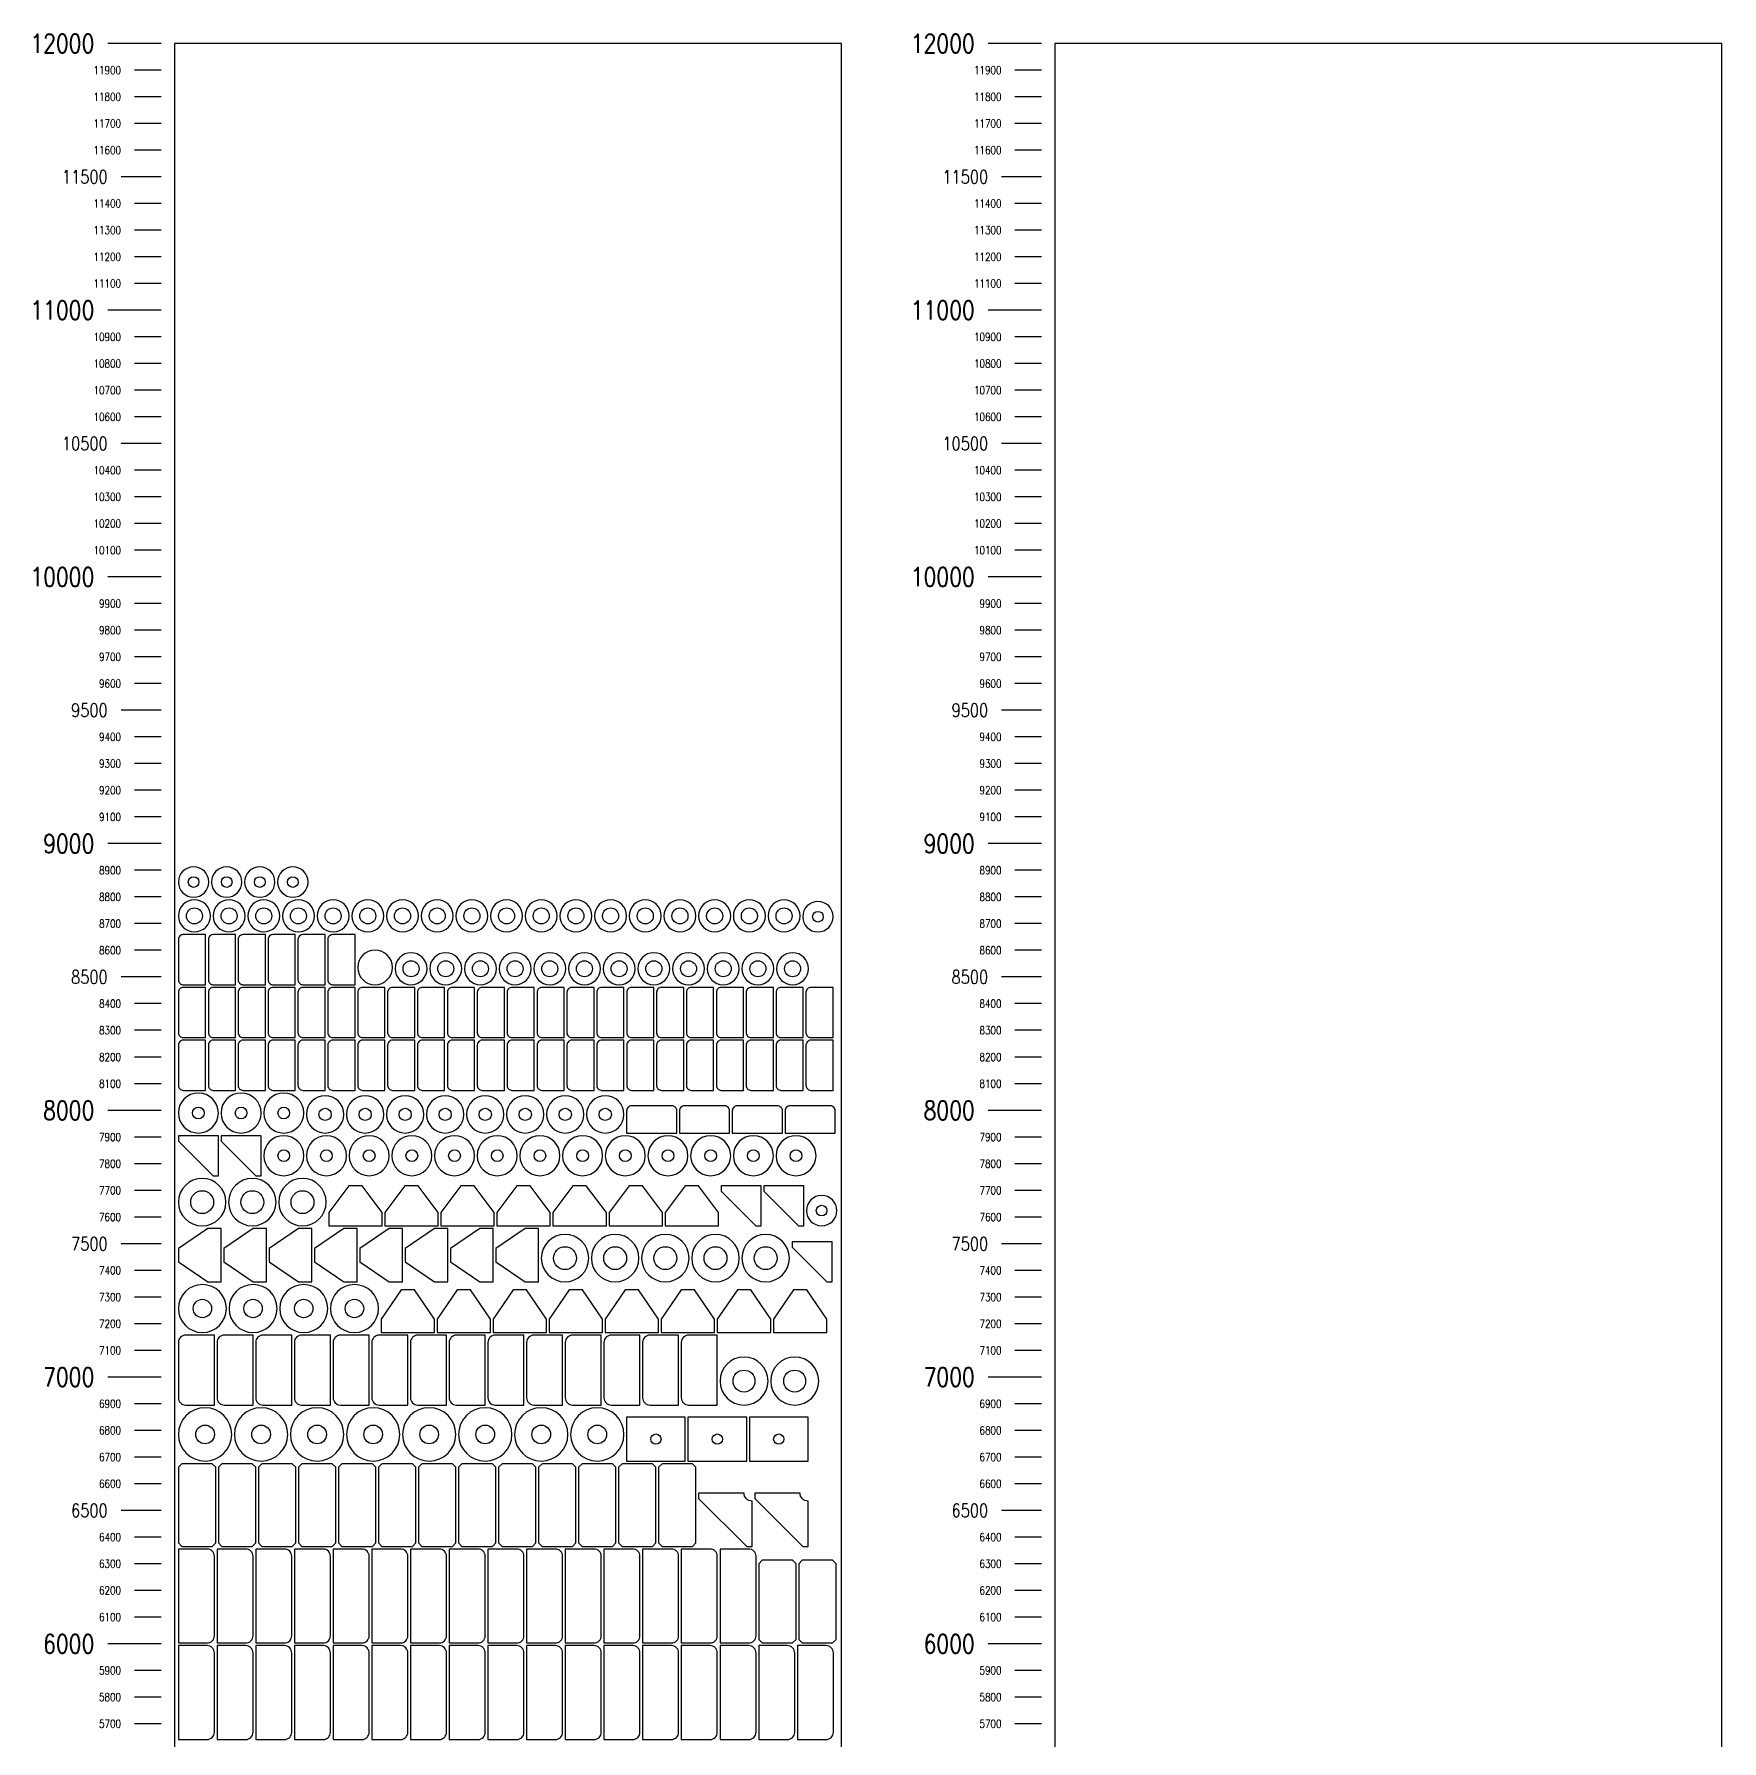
# Model space of a CAD drawing. Header units: millimetres. Extents: x 28039 to 145264, y 9873 to 40131.
# Drawn here: x 105290 to 111616, y 20031 to 26430 of the extents above; entities that cross this region are included whole.
import ezdxf
from ezdxf.enums import TextEntityAlignment as Align

# ---------------------------------------------------------------- set-up
doc = ezdxf.new("R2010")
doc.units = ezdxf.units.MM
doc.styles.add('EasyCutStyle', font='romans.shx', dxfattribs={"width": 0.8})

# ---------------------------------------------------------------- blocks, each defined once
blk = doc.blocks.new('LogoSheet_20474')
at = {"color": 1}
for p, q in [((-50, 12000), (-250, 12000)), ((-50, 11000), (-250, 11000)), ((-50, 10000), (-250, 10000)), ((-50, 9000), (-250, 9000)), ((-50, 8000), (-250, 8000)), ((-50, 7000), (-250, 7000)), ((-50, 6000), (-250, 6000))]:
    blk.add_line(p, q, dxfattribs=at)
at = {"color": 2}
for p, q in [((-50, 11900), (-150, 11900)), ((-50, 11800), (-150, 11800)), ((-50, 11700), (-150, 11700)), ((-50, 11600), (-150, 11600)), ((-50, 11400), (-150, 11400)), ((-50, 11300), (-150, 11300)), ((-50, 11200), (-150, 11200)), ((-50, 11100), (-150, 11100)), ((-50, 10900), (-150, 10900)), ((-50, 10800), (-150, 10800)), ((-50, 10700), (-150, 10700)), ((-50, 10600), (-150, 10600)), ((-50, 10400), (-150, 10400)), ((-50, 10300), (-150, 10300)), ((-50, 10200), (-150, 10200)), ((-50, 10100), (-150, 10100)), ((-50, 9900), (-150, 9900)), ((-50, 9800), (-150, 9800)), ((-50, 9700), (-150, 9700)), ((-50, 9600), (-150, 9600)), ((-50, 9400), (-150, 9400)), ((-50, 9300), (-150, 9300)), ((-50, 9200), (-150, 9200)), ((-50, 9100), (-150, 9100)), ((-50, 8900), (-150, 8900)), ((-50, 8800), (-150, 8800)), ((-50, 8700), (-150, 8700)), ((-50, 8600), (-150, 8600)), ((-50, 8400), (-150, 8400)), ((-50, 8300), (-150, 8300)), ((-50, 8200), (-150, 8200)), ((-50, 8100), (-150, 8100)), ((-50, 7900), (-150, 7900)), ((-50, 7800), (-150, 7800)), ((-50, 7700), (-150, 7700)), ((-50, 7600), (-150, 7600)), ((-50, 7400), (-150, 7400)), ((-50, 7300), (-150, 7300)), ((-50, 7200), (-150, 7200)), ((-50, 7100), (-150, 7100)), ((-50, 6900), (-150, 6900)), ((-50, 6800), (-150, 6800)), ((-50, 6700), (-150, 6700)), ((-50, 6600), (-150, 6600)), ((-50, 6400), (-150, 6400)), ((-50, 6300), (-150, 6300)), ((-50, 6200), (-150, 6200)), ((-50, 6100), (-150, 6100)), ((-50, 5900), (-150, 5900)), ((-50, 5800), (-150, 5800)), ((-50, 5700), (-150, 5700))]:
    blk.add_line(p, q, dxfattribs=at)
at = {"color": 7}
for p, q in [((-50, 11500), (-200, 11500)), ((-50, 10500), (-200, 10500)), ((-50, 9500), (-200, 9500)), ((-50, 8500), (-200, 8500)), ((-50, 7500), (-200, 7500)), ((-50, 6500), (-200, 6500))]:
    blk.add_line(p, q, dxfattribs=at)
at = {"color": 7, "style": 'EasyCutStyle', "width": 0.8}
for s, height, p in [('12000', 70, (-300, 12000)), ('11900', 30, (-200, 11900)), ('11800', 30, (-200, 11800)), ('11700', 30, (-200, 11700)), ('11600', 30, (-200, 11600)), ('11500', 50, (-250, 11500)), ('11400', 30, (-200, 11400)), ('11300', 30, (-200, 11300)), ('11200', 30, (-200, 11200)), ('11100', 30, (-200, 11100)), ('11000', 70, (-300, 11000)), ('10900', 30, (-200, 10900)), ('10800', 30, (-200, 10800)), ('10700', 30, (-200, 10700)), ('10600', 30, (-200, 10600)), ('10500', 50, (-250, 10500)), ('10400', 30, (-200, 10400)), ('10300', 30, (-200, 10300)), ('10200', 30, (-200, 10200)), ('10100', 30, (-200, 10100)), ('10000', 70, (-300, 10000)), ('9900', 30, (-200, 9900)), ('9800', 30, (-200, 9800)), ('9700', 30, (-200, 9700)), ('9600', 30, (-200, 9600)), ('9500', 50, (-250, 9500)), ('9400', 30, (-200, 9400)), ('9300', 30, (-200, 9300)), ('9200', 30, (-200, 9200)), ('9100', 30, (-200, 9100)), ('9000', 70, (-300, 9000)), ('8900', 30, (-200, 8900)), ('8800', 30, (-200, 8800)), ('8700', 30, (-200, 8700)), ('8600', 30, (-200, 8600)), ('8500', 50, (-250, 8500)), ('8400', 30, (-200, 8400)), ('8300', 30, (-200, 8300)), ('8200', 30, (-200, 8200)), ('8100', 30, (-200, 8100)), ('8000', 70, (-300, 8000)), ('7900', 30, (-200, 7900)), ('7800', 30, (-200, 7800)), ('7700', 30, (-200, 7700)), ('7600', 30, (-200, 7600)), ('7500', 50, (-250, 7500)), ('7400', 30, (-200, 7400)), ('7300', 30, (-200, 7300)), ('7200', 30, (-200, 7200)), ('7100', 30, (-200, 7100)), ('7000', 70, (-300, 7000)), ('6900', 30, (-200, 6900)), ('6800', 30, (-200, 6800)), ('6700', 30, (-200, 6700)), ('6600', 30, (-200, 6600)), ('6500', 50, (-250, 6500)), ('6400', 30, (-200, 6400)), ('6300', 30, (-200, 6300)), ('6200', 30, (-200, 6200)), ('6100', 30, (-200, 6100)), ('6000', 70, (-300, 6000)), ('5900', 30, (-200, 5900)), ('5800', 30, (-200, 5800)), ('5700', 30, (-200, 5700))]:
    blk.add_text(s, height=height, dxfattribs=at).set_placement(p, align=Align.MIDDLE_RIGHT)
at = {"style": 'EasyCutStyle', "width": 0.8}
for tag, p in [('MATERIAL_SHEET', (232.8, -612.4)), ('DIMENSION_SHEET', (232.8, -692.4)), ('THICKNESS_SHEET', (232.8, -772.4)), ('NAME_SHEET', (232.8, -852.4)), ('ID_SHEET', (232.8, -932.4))]:
    blk.add_attdef(tag, p, '', height=40, dxfattribs=at)
blk = doc.blocks.new('LogoSheet_33684')
at = {"color": 1}
for p, q in [((-50, 12000), (-250, 12000)), ((-50, 11000), (-250, 11000)), ((-50, 10000), (-250, 10000)), ((-50, 9000), (-250, 9000)), ((-50, 8000), (-250, 8000)), ((-50, 7000), (-250, 7000)), ((-50, 6000), (-250, 6000))]:
    blk.add_line(p, q, dxfattribs=at)
at = {"color": 2}
for p, q in [((-50, 11900), (-150, 11900)), ((-50, 11800), (-150, 11800)), ((-50, 11700), (-150, 11700)), ((-50, 11600), (-150, 11600)), ((-50, 11400), (-150, 11400)), ((-50, 11300), (-150, 11300)), ((-50, 11200), (-150, 11200)), ((-50, 11100), (-150, 11100)), ((-50, 10900), (-150, 10900)), ((-50, 10800), (-150, 10800)), ((-50, 10700), (-150, 10700)), ((-50, 10600), (-150, 10600)), ((-50, 10400), (-150, 10400)), ((-50, 10300), (-150, 10300)), ((-50, 10200), (-150, 10200)), ((-50, 10100), (-150, 10100)), ((-50, 9900), (-150, 9900)), ((-50, 9800), (-150, 9800)), ((-50, 9700), (-150, 9700)), ((-50, 9600), (-150, 9600)), ((-50, 9400), (-150, 9400)), ((-50, 9300), (-150, 9300)), ((-50, 9200), (-150, 9200)), ((-50, 9100), (-150, 9100)), ((-50, 8900), (-150, 8900)), ((-50, 8800), (-150, 8800)), ((-50, 8700), (-150, 8700)), ((-50, 8600), (-150, 8600)), ((-50, 8400), (-150, 8400)), ((-50, 8300), (-150, 8300)), ((-50, 8200), (-150, 8200)), ((-50, 8100), (-150, 8100)), ((-50, 7900), (-150, 7900)), ((-50, 7800), (-150, 7800)), ((-50, 7700), (-150, 7700)), ((-50, 7600), (-150, 7600)), ((-50, 7400), (-150, 7400)), ((-50, 7300), (-150, 7300)), ((-50, 7200), (-150, 7200)), ((-50, 7100), (-150, 7100)), ((-50, 6900), (-150, 6900)), ((-50, 6800), (-150, 6800)), ((-50, 6700), (-150, 6700)), ((-50, 6600), (-150, 6600)), ((-50, 6400), (-150, 6400)), ((-50, 6300), (-150, 6300)), ((-50, 6200), (-150, 6200)), ((-50, 6100), (-150, 6100)), ((-50, 5900), (-150, 5900)), ((-50, 5800), (-150, 5800)), ((-50, 5700), (-150, 5700))]:
    blk.add_line(p, q, dxfattribs=at)
at = {"color": 7}
for p, q in [((-50, 11500), (-200, 11500)), ((-50, 10500), (-200, 10500)), ((-50, 9500), (-200, 9500)), ((-50, 8500), (-200, 8500)), ((-50, 7500), (-200, 7500)), ((-50, 6500), (-200, 6500))]:
    blk.add_line(p, q, dxfattribs=at)
at = {"color": 7, "style": 'EasyCutStyle', "width": 0.8}
for s, height, p in [('12000', 70, (-300, 12000)), ('11900', 30, (-200, 11900)), ('11800', 30, (-200, 11800)), ('11700', 30, (-200, 11700)), ('11600', 30, (-200, 11600)), ('11500', 50, (-250, 11500)), ('11400', 30, (-200, 11400)), ('11300', 30, (-200, 11300)), ('11200', 30, (-200, 11200)), ('11100', 30, (-200, 11100)), ('11000', 70, (-300, 11000)), ('10900', 30, (-200, 10900)), ('10800', 30, (-200, 10800)), ('10700', 30, (-200, 10700)), ('10600', 30, (-200, 10600)), ('10500', 50, (-250, 10500)), ('10400', 30, (-200, 10400)), ('10300', 30, (-200, 10300)), ('10200', 30, (-200, 10200)), ('10100', 30, (-200, 10100)), ('10000', 70, (-300, 10000)), ('9900', 30, (-200, 9900)), ('9800', 30, (-200, 9800)), ('9700', 30, (-200, 9700)), ('9600', 30, (-200, 9600)), ('9500', 50, (-250, 9500)), ('9400', 30, (-200, 9400)), ('9300', 30, (-200, 9300)), ('9200', 30, (-200, 9200)), ('9100', 30, (-200, 9100)), ('9000', 70, (-300, 9000)), ('8900', 30, (-200, 8900)), ('8800', 30, (-200, 8800)), ('8700', 30, (-200, 8700)), ('8600', 30, (-200, 8600)), ('8500', 50, (-250, 8500)), ('8400', 30, (-200, 8400)), ('8300', 30, (-200, 8300)), ('8200', 30, (-200, 8200)), ('8100', 30, (-200, 8100)), ('8000', 70, (-300, 8000)), ('7900', 30, (-200, 7900)), ('7800', 30, (-200, 7800)), ('7700', 30, (-200, 7700)), ('7600', 30, (-200, 7600)), ('7500', 50, (-250, 7500)), ('7400', 30, (-200, 7400)), ('7300', 30, (-200, 7300)), ('7200', 30, (-200, 7200)), ('7100', 30, (-200, 7100)), ('7000', 70, (-300, 7000)), ('6900', 30, (-200, 6900)), ('6800', 30, (-200, 6800)), ('6700', 30, (-200, 6700)), ('6600', 30, (-200, 6600)), ('6500', 50, (-250, 6500)), ('6400', 30, (-200, 6400)), ('6300', 30, (-200, 6300)), ('6200', 30, (-200, 6200)), ('6100', 30, (-200, 6100)), ('6000', 70, (-300, 6000)), ('5900', 30, (-200, 5900)), ('5800', 30, (-200, 5800)), ('5700', 30, (-200, 5700))]:
    blk.add_text(s, height=height, dxfattribs=at).set_placement(p, align=Align.MIDDLE_RIGHT)
at = {"style": 'EasyCutStyle', "width": 0.8}
for tag, p in [('MATERIAL_SHEET', (232.8, -612.4)), ('DIMENSION_SHEET', (232.8, -692.4)), ('THICKNESS_SHEET', (232.8, -772.4)), ('NAME_SHEET', (232.8, -852.4)), ('ID_SHEET', (232.8, -932.4))]:
    blk.add_attdef(tag, p, '', height=40, dxfattribs=at)

msp = doc.modelspace()

# ---------------------------------------------------------------- linework, layer by layer
at = {"color": 34, "true_color": 0x945a17}
for points in [[(105815.9, 14395.1), (108315.9, 14395.1), (108315.9, 26395.1), (105815.9, 26395.1)], [(109115.9, 14395.1), (111615.9, 14395.1), (111615.9, 26395.1), (109115.9, 26395.1)]]:
    msp.add_lwpolyline(points, close=True, dxfattribs=at)
at = {"color": 2, "elevation": 0}
for points in [[(105887.9, 23194.1, 1), (105887.9, 23308.1, 1)], [(106011.9, 23194.1, 1), (106011.9, 23308.1, 1)], [(106135.9, 23194.1, 1), (106135.9, 23308.1, 1)], [(106259.9, 23194.1, 1), (106259.9, 23308.1, 1)], [(105890.9, 23064.1, 1), (105890.9, 23184.1, 1)], [(106020.9, 23064.1, 1), (106020.9, 23184.1, 1)], [(106150.9, 23064.1, 1), (106150.9, 23184.1, 1)], [(106280.9, 23064.1, 1), (106280.9, 23184.1, 1)], [(106410.9, 23064.1, 1), (106410.9, 23184.1, 1)], [(106540.9, 23064.1, 1), (106540.9, 23184.1, 1)], [(106670.9, 23064.1, 1), (106670.9, 23184.1, 1)], [(106800.9, 23064.1, 1), (106800.9, 23184.1, 1)], [(106930.9, 23064.1, 1), (106930.9, 23184.1, 1)], [(107060.9, 23064.1, 1), (107060.9, 23184.1, 1)], [(107190.9, 23064.1, 1), (107190.9, 23184.1, 1)], [(107320.9, 23064.1, 1), (107320.9, 23184.1, 1)], [(107450.9, 23064.1, 1), (107450.9, 23184.1, 1)], [(107580.9, 23064.1, 1), (107580.9, 23184.1, 1)], [(107710.9, 23064.1, 1), (107710.9, 23184.1, 1)], [(107840.9, 23064.1, 1), (107840.9, 23184.1, 1)], [(107970.9, 23064.1, 1), (107970.9, 23184.1, 1)], [(108100.9, 23064.1, 1), (108100.9, 23184.1, 1)], [(108227.9, 23064.1, 1), (108227.9, 23178.1, 1)], [(105932.9, 22866.1), (105932.9, 23054.1), (105849.2, 23054.1, 0.414214), (105831.2, 23036.1), (105831.2, 22884.1, 0.414214), (105849.2, 22866.1)], [(106044.9, 22866.1), (106044.9, 23054.1), (105961.2, 23054.1, 0.414214), (105943.2, 23036.1), (105943.2, 22884.1, 0.414214), (105961.2, 22866.1)], [(106156.9, 22866.1), (106156.9, 23054.1), (106073.2, 23054.1, 0.414214), (106055.2, 23036.1), (106055.2, 22884.1, 0.414214), (106073.2, 22866.1)], [(106268.9, 22866.1), (106268.9, 23054.1), (106185.2, 23054.1, 0.414214), (106167.2, 23036.1), (106167.2, 22884.1, 0.414214), (106185.2, 22866.1)], [(106380.9, 22866.1), (106380.9, 23054.1), (106297.2, 23054.1, 0.414214), (106279.2, 23036.1), (106279.2, 22884.1, 0.414214), (106297.2, 22866.1)], [(106492.9, 22866.1), (106492.9, 23054.1), (106409.2, 23054.1, 0.414214), (106391.2, 23036.1), (106391.2, 22884.1, 0.414214), (106409.2, 22866.1)], [(106567.9, 22866.1, 1), (106567.9, 22996.1, 1)], [(106702.9, 22866.1, 1), (106702.9, 22986.1, 1)], [(106832.9, 22866.1, 1), (106832.9, 22986.1, 1)], [(106962.9, 22866.1, 1), (106962.9, 22986.1, 1)], [(107092.9, 22866.1, 1), (107092.9, 22986.1, 1)], [(107222.9, 22866.1, 1), (107222.9, 22986.1, 1)], [(107352.9, 22866.1, 1), (107352.9, 22986.1, 1)], [(107482.9, 22866.1, 1), (107482.9, 22986.1, 1)], [(107612.9, 22866.1, 1), (107612.9, 22986.1, 1)], [(107742.9, 22866.1, 1), (107742.9, 22986.1, 1)], [(107872.9, 22866.1, 1), (107872.9, 22986.1, 1)], [(108002.9, 22866.1, 1), (108002.9, 22986.1, 1)], [(108132.9, 22866.1, 1), (108132.9, 22986.1, 1)], [(105932.9, 22668.1), (105932.9, 22856.1), (105849.2, 22856.1, 0.414214), (105831.2, 22838.1), (105831.2, 22686.1, 0.414214), (105849.2, 22668.1)], [(106044.9, 22668.1), (106044.9, 22856.1), (105961.2, 22856.1, 0.414214), (105943.2, 22838.1), (105943.2, 22686.1, 0.414214), (105961.2, 22668.1)], [(106156.9, 22668.1), (106156.9, 22856.1), (106073.2, 22856.1, 0.414214), (106055.2, 22838.1), (106055.2, 22686.1, 0.414214), (106073.2, 22668.1)], [(106268.9, 22668.1), (106268.9, 22856.1), (106185.2, 22856.1, 0.414214), (106167.2, 22838.1), (106167.2, 22686.1, 0.414214), (106185.2, 22668.1)], [(106380.9, 22668.1), (106380.9, 22856.1), (106297.2, 22856.1, 0.414214), (106279.2, 22838.1), (106279.2, 22686.1, 0.414214), (106297.2, 22668.1)], [(106492.9, 22668.1), (106492.9, 22856.1), (106409.2, 22856.1, 0.414214), (106391.2, 22838.1), (106391.2, 22686.1, 0.414214), (106409.2, 22668.1)], [(106604.9, 22668.1), (106604.9, 22856.1), (106521.2, 22856.1, 0.414214), (106503.2, 22838.1), (106503.2, 22686.1, 0.414214), (106521.2, 22668.1)], [(106716.9, 22668.1), (106716.9, 22856.1), (106633.2, 22856.1, 0.414214), (106615.2, 22838.1), (106615.2, 22686.1, 0.414214), (106633.2, 22668.1)], [(106828.9, 22668.1), (106828.9, 22856.1), (106745.2, 22856.1, 0.414214), (106727.2, 22838.1), (106727.2, 22686.1, 0.414214), (106745.2, 22668.1)], [(106940.9, 22668.1), (106940.9, 22856.1), (106857.2, 22856.1, 0.414214), (106839.2, 22838.1), (106839.2, 22686.1, 0.414214), (106857.2, 22668.1)], [(107052.9, 22668.1), (107052.9, 22856.1), (106969.2, 22856.1, 0.414214), (106951.2, 22838.1), (106951.2, 22686.1, 0.414214), (106969.2, 22668.1)], [(107164.9, 22668.1), (107164.9, 22856.1), (107081.2, 22856.1, 0.414214), (107063.2, 22838.1), (107063.2, 22686.1, 0.414214), (107081.2, 22668.1)], [(107276.9, 22668.1), (107276.9, 22856.1), (107193.2, 22856.1, 0.414214), (107175.2, 22838.1), (107175.2, 22686.1, 0.414214), (107193.2, 22668.1)], [(107388.9, 22668.1), (107388.9, 22856.1), (107305.2, 22856.1, 0.414214), (107287.2, 22838.1), (107287.2, 22686.1, 0.414214), (107305.2, 22668.1)], [(107500.9, 22668.1), (107500.9, 22856.1), (107417.2, 22856.1, 0.414214), (107399.2, 22838.1), (107399.2, 22686.1, 0.414214), (107417.2, 22668.1)], [(107612.9, 22668.1), (107612.9, 22856.1), (107529.2, 22856.1, 0.414214), (107511.2, 22838.1), (107511.2, 22686.1, 0.414214), (107529.2, 22668.1)], [(107724.9, 22668.1), (107724.9, 22856.1), (107641.2, 22856.1, 0.414214), (107623.2, 22838.1), (107623.2, 22686.1, 0.414214), (107641.2, 22668.1)], [(107836.9, 22668.1), (107836.9, 22856.1), (107753.2, 22856.1, 0.414214), (107735.2, 22838.1), (107735.2, 22686.1, 0.414214), (107753.2, 22668.1)], [(107948.9, 22668.1), (107948.9, 22856.1), (107865.2, 22856.1, 0.414214), (107847.2, 22838.1), (107847.2, 22686.1, 0.414214), (107865.2, 22668.1)], [(108060.9, 22668.1), (108060.9, 22856.1), (107977.2, 22856.1, 0.414214), (107959.2, 22838.1), (107959.2, 22686.1, 0.414214), (107977.2, 22668.1)], [(108172.9, 22668.1), (108172.9, 22856.1), (108089.2, 22856.1, 0.414214), (108071.2, 22838.1), (108071.2, 22686.1, 0.414214), (108089.2, 22668.1)], [(108284.9, 22668.1), (108284.9, 22856.1), (108201.2, 22856.1, 0.414214), (108183.2, 22838.1), (108183.2, 22686.1, 0.414214), (108201.2, 22668.1)], [(105932.9, 22470.1), (105932.9, 22658.1), (105849.2, 22658.1, 0.414214), (105831.2, 22640.1), (105831.2, 22488.1, 0.414214), (105849.2, 22470.1)], [(106044.9, 22470.1), (106044.9, 22658.1), (105961.2, 22658.1, 0.414214), (105943.2, 22640.1), (105943.2, 22488.1, 0.414214), (105961.2, 22470.1)], [(106156.9, 22470.1), (106156.9, 22658.1), (106073.2, 22658.1, 0.414214), (106055.2, 22640.1), (106055.2, 22488.1, 0.414214), (106073.2, 22470.1)], [(106268.9, 22470.1), (106268.9, 22658.1), (106185.2, 22658.1, 0.414214), (106167.2, 22640.1), (106167.2, 22488.1, 0.414214), (106185.2, 22470.1)], [(106380.9, 22470.1), (106380.9, 22658.1), (106297.2, 22658.1, 0.414214), (106279.2, 22640.1), (106279.2, 22488.1, 0.414214), (106297.2, 22470.1)], [(106492.9, 22470.1), (106492.9, 22658.1), (106409.2, 22658.1, 0.414214), (106391.2, 22640.1), (106391.2, 22488.1, 0.414214), (106409.2, 22470.1)], [(106604.9, 22470.1), (106604.9, 22658.1), (106521.2, 22658.1, 0.414214), (106503.2, 22640.1), (106503.2, 22488.1, 0.414214), (106521.2, 22470.1)], [(106716.9, 22470.1), (106716.9, 22658.1), (106633.2, 22658.1, 0.414214), (106615.2, 22640.1), (106615.2, 22488.1, 0.414214), (106633.2, 22470.1)], [(106828.9, 22470.1), (106828.9, 22658.1), (106745.2, 22658.1, 0.414214), (106727.2, 22640.1), (106727.2, 22488.1, 0.414214), (106745.2, 22470.1)], [(106940.9, 22470.1), (106940.9, 22658.1), (106857.2, 22658.1, 0.414214), (106839.2, 22640.1), (106839.2, 22488.1, 0.414214), (106857.2, 22470.1)], [(107052.9, 22470.1), (107052.9, 22658.1), (106969.2, 22658.1, 0.414214), (106951.2, 22640.1), (106951.2, 22488.1, 0.414214), (106969.2, 22470.1)], [(107164.9, 22470.1), (107164.9, 22658.1), (107081.2, 22658.1, 0.414214), (107063.2, 22640.1), (107063.2, 22488.1, 0.414214), (107081.2, 22470.1)], [(107276.9, 22470.1), (107276.9, 22658.1), (107193.2, 22658.1, 0.414214), (107175.2, 22640.1), (107175.2, 22488.1, 0.414214), (107193.2, 22470.1)], [(107388.9, 22470.1), (107388.9, 22658.1), (107305.2, 22658.1, 0.414214), (107287.2, 22640.1), (107287.2, 22488.1, 0.414214), (107305.2, 22470.1)], [(107500.9, 22470.1), (107500.9, 22658.1), (107417.2, 22658.1, 0.414214), (107399.2, 22640.1), (107399.2, 22488.1, 0.414214), (107417.2, 22470.1)], [(107612.9, 22470.1), (107612.9, 22658.1), (107529.2, 22658.1, 0.414214), (107511.2, 22640.1), (107511.2, 22488.1, 0.414214), (107529.2, 22470.1)], [(107724.9, 22470.1), (107724.9, 22658.1), (107641.2, 22658.1, 0.414214), (107623.2, 22640.1), (107623.2, 22488.1, 0.414214), (107641.2, 22470.1)], [(107836.9, 22470.1), (107836.9, 22658.1), (107753.2, 22658.1, 0.414214), (107735.2, 22640.1), (107735.2, 22488.1, 0.414214), (107753.2, 22470.1)], [(107948.9, 22470.1), (107948.9, 22658.1), (107865.2, 22658.1, 0.414214), (107847.2, 22640.1), (107847.2, 22488.1, 0.414214), (107865.2, 22470.1)], [(108060.9, 22470.1), (108060.9, 22658.1), (107977.2, 22658.1, 0.414214), (107959.2, 22640.1), (107959.2, 22488.1, 0.414214), (107977.2, 22470.1)], [(108172.9, 22470.1), (108172.9, 22658.1), (108089.2, 22658.1, 0.414214), (108071.2, 22640.1), (108071.2, 22488.1, 0.414214), (108089.2, 22470.1)], [(108284.9, 22470.1), (108284.9, 22658.1), (108201.2, 22658.1, 0.414214), (108183.2, 22640.1), (108183.2, 22488.1, 0.414214), (108201.2, 22470.1)], [(105905.9, 22310.1, 1), (105905.9, 22460.1, 1)], [(106065.9, 22310.1, 1), (106065.9, 22460.1, 1)], [(106225.9, 22310.1, 1), (106225.9, 22460.1, 1)], [(106380.9, 22310.1, 1), (106380.9, 22450.1, 1)], [(106530.9, 22310.1, 1), (106530.9, 22450.1, 1)], [(106680.9, 22310.1, 1), (106680.9, 22450.1, 1)], [(106830.9, 22310.1, 1), (106830.9, 22450.1, 1)], [(106980.9, 22310.1, 1), (106980.9, 22450.1, 1)], [(107130.9, 22310.1, 1), (107130.9, 22450.1, 1)], [(107280.9, 22310.1, 1), (107280.9, 22450.1, 1)], [(107430.9, 22310.1, 1), (107430.9, 22450.1, 1)], [(107510.9, 22310.1), (107698.9, 22310.1), (107698.9, 22393.8, 0.414214), (107680.9, 22411.8), (107528.9, 22411.8, 0.414214), (107510.9, 22393.8)], [(107708.9, 22310.1), (107896.9, 22310.1), (107896.9, 22393.8, 0.414214), (107878.9, 22411.8), (107726.9, 22411.8, 0.414214), (107708.9, 22393.8)], [(107906.9, 22310.1), (108094.9, 22310.1), (108094.9, 22393.8, 0.414214), (108076.9, 22411.8), (107924.9, 22411.8, 0.414214), (107906.9, 22393.8)], [(108104.9, 22310.1), (108292.9, 22310.1), (108292.9, 22393.8, 0.414214), (108274.9, 22411.8), (108122.9, 22411.8, 0.414214), (108104.9, 22393.8)], [(106225.9, 22150.1, 1), (106225.9, 22300.1, 1)], [(106385.9, 22150.1, 1), (106385.9, 22300.1, 1)], [(106545.9, 22150.1, 1), (106545.9, 22300.1, 1)], [(106705.9, 22150.1, 1), (106705.9, 22300.1, 1)], [(106865.9, 22150.1, 1), (106865.9, 22300.1, 1)], [(107025.9, 22150.1, 1), (107025.9, 22300.1, 1)], [(107185.9, 22150.1, 1), (107185.9, 22300.1, 1)], [(107345.9, 22150.1, 1), (107345.9, 22300.1, 1)], [(107505.9, 22150.1, 1), (107505.9, 22300.1, 1)], [(107665.9, 22150.1, 1), (107665.9, 22300.1, 1)], [(107825.9, 22150.1, 1), (107825.9, 22300.1, 1)], [(107985.9, 22150.1, 1), (107985.9, 22300.1, 1)], [(108145.9, 22150.1, 1), (108145.9, 22300.1, 1)], [(105920, 21962.1, 1), (105920, 22139.9, 1)], [(106108, 21962.1, 1), (106108, 22139.9, 1)], [(106296, 21962.1, 1), (106296, 22139.9, 1)], [(108241.9, 21962.1, 1), (108241.9, 22076.1, 1)], [(107280, 21752.1, 1), (107280, 21929.9, 1)], [(107468, 21752.1, 1), (107468, 21929.9, 1)], [(107656, 21752.1, 1), (107656, 21929.9, 1)], [(107844, 21752.1, 1), (107844, 21929.9, 1)], [(108032, 21752.1, 1), (108032, 21929.9, 1)], [(105920.9, 21562.1, 1), (105920.9, 21742.1, 1)], [(106110.9, 21562.1, 1), (106110.9, 21742.1, 1)], [(106300.9, 21562.1, 1), (106300.9, 21742.1, 1)], [(106490.9, 21562.1, 1), (106490.9, 21742.1, 1)], [(105965.9, 21290.1), (105965.9, 21552.1), (105857.9, 21552.1, 0.414214), (105830.9, 21525.1), (105830.9, 21317.1, 0.414214), (105857.9, 21290.1)], [(106110.9, 21290.1), (106110.9, 21552.1), (106002.9, 21552.1, 0.414214), (105975.9, 21525.1), (105975.9, 21317.1, 0.414214), (106002.9, 21290.1)], [(106255.9, 21290.1), (106255.9, 21552.1), (106147.9, 21552.1, 0.414214), (106120.9, 21525.1), (106120.9, 21317.1, 0.414214), (106147.9, 21290.1)], [(106400.9, 21290.1), (106400.9, 21552.1), (106292.9, 21552.1, 0.414214), (106265.9, 21525.1), (106265.9, 21317.1, 0.414214), (106292.9, 21290.1)], [(106545.9, 21290.1), (106545.9, 21552.1), (106437.9, 21552.1, 0.414214), (106410.9, 21525.1), (106410.9, 21317.1, 0.414214), (106437.9, 21290.1)], [(106690.9, 21290.1), (106690.9, 21552.1), (106582.9, 21552.1, 0.414214), (106555.9, 21525.1), (106555.9, 21317.1, 0.414214), (106582.9, 21290.1)], [(106835.9, 21290.1), (106835.9, 21552.1), (106727.9, 21552.1, 0.414214), (106700.9, 21525.1), (106700.9, 21317.1, 0.414214), (106727.9, 21290.1)], [(106980.9, 21290.1), (106980.9, 21552.1), (106872.9, 21552.1, 0.414214), (106845.9, 21525.1), (106845.9, 21317.1, 0.414214), (106872.9, 21290.1)], [(107125.9, 21290.1), (107125.9, 21552.1), (107017.9, 21552.1, 0.414214), (106990.9, 21525.1), (106990.9, 21317.1, 0.414214), (107017.9, 21290.1)], [(107270.9, 21290.1), (107270.9, 21552.1), (107162.9, 21552.1, 0.414214), (107135.9, 21525.1), (107135.9, 21317.1, 0.414214), (107162.9, 21290.1)], [(107415.9, 21290.1), (107415.9, 21552.1), (107307.9, 21552.1, 0.414214), (107280.9, 21525.1), (107280.9, 21317.1, 0.414214), (107307.9, 21290.1)], [(107560.9, 21290.1), (107560.9, 21552.1), (107452.9, 21552.1, 0.414214), (107425.9, 21525.1), (107425.9, 21317.1, 0.414214), (107452.9, 21290.1)], [(107705.9, 21290.1), (107705.9, 21552.1), (107597.9, 21552.1, 0.414214), (107570.9, 21525.1), (107570.9, 21317.1, 0.414214), (107597.9, 21290.1)], [(107850.9, 21290.1), (107850.9, 21552.1), (107742.9, 21552.1, 0.414214), (107715.9, 21525.1), (107715.9, 21317.1, 0.414214), (107742.9, 21290.1)], [(107950.9, 21290.1, 1), (107950.9, 21470.1, 1)], [(108140.9, 21290.1, 1), (108140.9, 21470.1, 1)], [(105930.9, 21080.1, 1), (105930.9, 21280.1, 1)], [(106140.9, 21080.1, 1), (106140.9, 21280.1, 1)], [(106350.9, 21080.1, 1), (106350.9, 21280.1, 1)], [(106560.9, 21080.1, 1), (106560.9, 21280.1, 1)], [(106770.9, 21080.1, 1), (106770.9, 21280.1, 1)], [(106980.9, 21080.1, 1), (106980.9, 21280.1, 1)], [(107190.9, 21080.1, 1), (107190.9, 21280.1, 1)], [(107400.9, 21080.1, 1), (107400.9, 21280.1, 1)], [(107980.9, 20760.1), (107980.9, 20930.1, -0.414214), (107950.9, 20960.1), (107780.9, 20960.1), (107780.9, 20940.1), (107960.9, 20760.1)], [(108190.9, 20760.1), (108190.9, 20930.1, -0.414214), (108160.9, 20960.1), (107990.9, 20960.1), (107990.9, 20940.1), (108170.9, 20760.1)], [(105938.9, 20398.1, 0.414214), (105965.9, 20425.1), (105965.9, 20723.1, 0.414214), (105938.9, 20750.1), (105830.9, 20750.1), (105830.9, 20398.1)], [(106083.9, 20398.1, 0.414214), (106110.9, 20425.1), (106110.9, 20723.1, 0.414214), (106083.9, 20750.1), (105975.9, 20750.1), (105975.9, 20398.1)], [(106228.9, 20398.1, 0.414214), (106255.9, 20425.1), (106255.9, 20723.1, 0.414214), (106228.9, 20750.1), (106120.9, 20750.1), (106120.9, 20398.1)], [(106373.9, 20398.1, 0.414214), (106400.9, 20425.1), (106400.9, 20723.1, 0.414214), (106373.9, 20750.1), (106265.9, 20750.1), (106265.9, 20398.1)], [(106518.9, 20398.1, 0.414214), (106545.9, 20425.1), (106545.9, 20723.1, 0.414214), (106518.9, 20750.1), (106410.9, 20750.1), (106410.9, 20398.1)], [(106663.9, 20398.1, 0.414214), (106690.9, 20425.1), (106690.9, 20723.1, 0.414214), (106663.9, 20750.1), (106555.9, 20750.1), (106555.9, 20398.1)], [(106808.9, 20398.1, 0.414214), (106835.9, 20425.1), (106835.9, 20723.1, 0.414214), (106808.9, 20750.1), (106700.9, 20750.1), (106700.9, 20398.1)], [(106953.9, 20398.1, 0.414214), (106980.9, 20425.1), (106980.9, 20723.1, 0.414214), (106953.9, 20750.1), (106845.9, 20750.1), (106845.9, 20398.1)], [(107098.9, 20398.1, 0.414214), (107125.9, 20425.1), (107125.9, 20723.1, 0.414214), (107098.9, 20750.1), (106990.9, 20750.1), (106990.9, 20398.1)], [(107243.9, 20398.1, 0.414214), (107270.9, 20425.1), (107270.9, 20723.1, 0.414214), (107243.9, 20750.1), (107135.9, 20750.1), (107135.9, 20398.1)], [(107388.9, 20398.1, 0.414214), (107415.9, 20425.1), (107415.9, 20723.1, 0.414214), (107388.9, 20750.1), (107280.9, 20750.1), (107280.9, 20398.1)], [(107533.9, 20398.1, 0.414214), (107560.9, 20425.1), (107560.9, 20723.1, 0.414214), (107533.9, 20750.1), (107425.9, 20750.1), (107425.9, 20398.1)], [(107678.9, 20398.1, 0.414214), (107705.9, 20425.1), (107705.9, 20723.1, 0.414214), (107678.9, 20750.1), (107570.9, 20750.1), (107570.9, 20398.1)], [(107823.9, 20398.1, 0.414214), (107850.9, 20425.1), (107850.9, 20723.1, 0.414214), (107823.9, 20750.1), (107715.9, 20750.1), (107715.9, 20398.1)], [(107968.9, 20398.1, 0.414214), (107995.9, 20425.1), (107995.9, 20723.1, 0.414214), (107968.9, 20750.1), (107860.9, 20750.1), (107860.9, 20398.1)], [(105938.9, 20036.1, 0.414214), (105965.9, 20063.1), (105965.9, 20361.1, 0.414214), (105938.9, 20388.1), (105830.9, 20388.1), (105830.9, 20036.1)], [(106083.9, 20036.1, 0.414214), (106110.9, 20063.1), (106110.9, 20361.1, 0.414214), (106083.9, 20388.1), (105975.9, 20388.1), (105975.9, 20036.1)], [(106228.9, 20036.1, 0.414214), (106255.9, 20063.1), (106255.9, 20361.1, 0.414214), (106228.9, 20388.1), (106120.9, 20388.1), (106120.9, 20036.1)], [(106373.9, 20036.1, 0.414214), (106400.9, 20063.1), (106400.9, 20361.1, 0.414214), (106373.9, 20388.1), (106265.9, 20388.1), (106265.9, 20036.1)], [(106518.9, 20036.1, 0.414214), (106545.9, 20063.1), (106545.9, 20361.1, 0.414214), (106518.9, 20388.1), (106410.9, 20388.1), (106410.9, 20036.1)], [(106663.9, 20036.1, 0.414214), (106690.9, 20063.1), (106690.9, 20361.1, 0.414214), (106663.9, 20388.1), (106555.9, 20388.1), (106555.9, 20036.1)], [(106808.9, 20036.1, 0.414214), (106835.9, 20063.1), (106835.9, 20361.1, 0.414214), (106808.9, 20388.1), (106700.9, 20388.1), (106700.9, 20036.1)], [(106953.9, 20036.1, 0.414214), (106980.9, 20063.1), (106980.9, 20361.1, 0.414214), (106953.9, 20388.1), (106845.9, 20388.1), (106845.9, 20036.1)], [(107098.9, 20036.1, 0.414214), (107125.9, 20063.1), (107125.9, 20361.1, 0.414214), (107098.9, 20388.1), (106990.9, 20388.1), (106990.9, 20036.1)], [(107243.9, 20036.1, 0.414214), (107270.9, 20063.1), (107270.9, 20361.1, 0.414214), (107243.9, 20388.1), (107135.9, 20388.1), (107135.9, 20036.1)], [(107388.9, 20036.1, 0.414214), (107415.9, 20063.1), (107415.9, 20361.1, 0.414214), (107388.9, 20388.1), (107280.9, 20388.1), (107280.9, 20036.1)], [(107533.9, 20036.1, 0.414214), (107560.9, 20063.1), (107560.9, 20361.1, 0.414214), (107533.9, 20388.1), (107425.9, 20388.1), (107425.9, 20036.1)], [(107678.9, 20036.1, 0.414214), (107705.9, 20063.1), (107705.9, 20361.1, 0.414214), (107678.9, 20388.1), (107570.9, 20388.1), (107570.9, 20036.1)], [(107823.9, 20036.1, 0.414214), (107850.9, 20063.1), (107850.9, 20361.1, 0.414214), (107823.9, 20388.1), (107715.9, 20388.1), (107715.9, 20036.1)], [(107968.9, 20036.1, 0.414214), (107995.9, 20063.1), (107995.9, 20361.1, 0.414214), (107968.9, 20388.1), (107860.9, 20388.1), (107860.9, 20036.1)], [(108113.9, 20036.1, 0.414214), (108140.9, 20063.1), (108140.9, 20361.1, 0.414214), (108113.9, 20388.1), (108005.9, 20388.1), (108005.9, 20036.1)], [(108258.9, 20036.1, 0.414214), (108285.9, 20063.1), (108285.9, 20361.1, 0.414214), (108258.9, 20388.1), (108150.9, 20388.1), (108150.9, 20036.1)]]:
    msp.add_lwpolyline(points, format="xyb", close=True, dxfattribs=at)
at = {"color": 2}
for points in [[(105980.9, 22150.1), (105980.9, 22300.1), (105830.9, 22300.1), (105830.9, 22280.1), (105960.9, 22150.1)], [(106140.9, 22150.1), (106140.9, 22300.1), (105990.9, 22300.1), (105990.9, 22280.1), (106120.9, 22150.1)], [(106394.9, 21962.1), (106594.9, 21962.1), (106594.9, 22012.1), (106519.9, 22112.1), (106469.9, 22112.1), (106394.9, 22012.1)], [(106604.9, 21962.1), (106804.9, 21962.1), (106804.9, 22012.1), (106729.9, 22112.1), (106679.9, 22112.1), (106604.9, 22012.1)], [(106814.9, 21962.1), (107014.9, 21962.1), (107014.9, 22012.1), (106939.9, 22112.1), (106889.9, 22112.1), (106814.9, 22012.1)], [(107024.9, 21962.1), (107224.9, 21962.1), (107224.9, 22012.1), (107149.9, 22112.1), (107099.9, 22112.1), (107024.9, 22012.1)], [(107234.9, 21962.1), (107434.9, 21962.1), (107434.9, 22012.1), (107359.9, 22112.1), (107309.9, 22112.1), (107234.9, 22012.1)], [(107444.9, 21962.1), (107644.9, 21962.1), (107644.9, 22012.1), (107569.9, 22112.1), (107519.9, 22112.1), (107444.9, 22012.1)], [(107654.9, 21962.1), (107854.9, 21962.1), (107854.9, 22012.1), (107779.9, 22112.1), (107729.9, 22112.1), (107654.9, 22012.1)], [(108014.9, 21962.1), (108014.9, 22112.1), (107864.9, 22112.1), (107864.9, 22092.1), (107994.9, 21962.1)], [(108174.9, 21962.1), (108174.9, 22112.1), (108024.9, 22112.1), (108024.9, 22092.1), (108154.9, 21962.1)], [(105990.9, 21752.1), (105990.9, 21952.1), (105940.9, 21952.1), (105830.9, 21877.1), (105830.9, 21827.1), (105940.9, 21752.1)], [(106160.9, 21752.1), (106160.9, 21952.1), (106110.9, 21952.1), (106000.9, 21877.1), (106000.9, 21827.1), (106110.9, 21752.1)], [(106330.9, 21752.1), (106330.9, 21952.1), (106280.9, 21952.1), (106170.9, 21877.1), (106170.9, 21827.1), (106280.9, 21752.1)], [(106500.9, 21752.1), (106500.9, 21952.1), (106450.9, 21952.1), (106340.9, 21877.1), (106340.9, 21827.1), (106450.9, 21752.1)], [(106670.9, 21752.1), (106670.9, 21952.1), (106620.9, 21952.1), (106510.9, 21877.1), (106510.9, 21827.1), (106620.9, 21752.1)], [(106840.9, 21752.1), (106840.9, 21952.1), (106790.9, 21952.1), (106680.9, 21877.1), (106680.9, 21827.1), (106790.9, 21752.1)], [(107010.9, 21752.1), (107010.9, 21952.1), (106960.9, 21952.1), (106850.9, 21877.1), (106850.9, 21827.1), (106960.9, 21752.1)], [(107180.9, 21752.1), (107180.9, 21952.1), (107130.9, 21952.1), (107020.9, 21877.1), (107020.9, 21827.1), (107130.9, 21752.1)], [(108280.9, 21752.1), (108280.9, 21902.1), (108130.9, 21902.1), (108130.9, 21882.1), (108260.9, 21752.1)], [(106590.9, 21562.1), (106790.9, 21562.1), (106790.9, 21612.1), (106715.9, 21722.1), (106665.9, 21722.1), (106590.9, 21612.1)], [(106800.9, 21562.1), (107000.9, 21562.1), (107000.9, 21612.1), (106925.9, 21722.1), (106875.9, 21722.1), (106800.9, 21612.1)], [(107010.9, 21562.1), (107210.9, 21562.1), (107210.9, 21612.1), (107135.9, 21722.1), (107085.9, 21722.1), (107010.9, 21612.1)], [(107220.9, 21562.1), (107420.9, 21562.1), (107420.9, 21612.1), (107345.9, 21722.1), (107295.9, 21722.1), (107220.9, 21612.1)], [(107430.9, 21562.1), (107630.9, 21562.1), (107630.9, 21612.1), (107555.9, 21722.1), (107505.9, 21722.1), (107430.9, 21612.1)], [(107640.9, 21562.1), (107840.9, 21562.1), (107840.9, 21612.1), (107765.9, 21722.1), (107715.9, 21722.1), (107640.9, 21612.1)], [(107850.9, 21562.1), (108050.9, 21562.1), (108050.9, 21612.1), (107975.9, 21722.1), (107925.9, 21722.1), (107850.9, 21612.1)], [(108060.9, 21562.1), (108260.9, 21562.1), (108260.9, 21612.1), (108185.9, 21722.1), (108135.9, 21722.1), (108060.9, 21612.1)], [(107730.9, 21080.1), (107730.9, 21245.1), (107510.9, 21245.1), (107510.9, 21080.1)], [(107960.9, 21080.1), (107960.9, 21245.1), (107740.9, 21245.1), (107740.9, 21080.1)], [(108190.9, 21080.1), (108190.9, 21245.1), (107970.9, 21245.1), (107970.9, 21080.1)], [(105957.9, 20760.1), (105970.9, 20773.1), (105970.9, 21057.1), (105957.9, 21070.1), (105843.9, 21070.1), (105830.9, 21057.1), (105830.9, 20773.1), (105843.9, 20760.1)], [(106107.9, 20760.1), (106120.9, 20773.1), (106120.9, 21057.1), (106107.9, 21070.1), (105993.9, 21070.1), (105980.9, 21057.1), (105980.9, 20773.1), (105993.9, 20760.1)], [(106257.9, 20760.1), (106270.9, 20773.1), (106270.9, 21057.1), (106257.9, 21070.1), (106143.9, 21070.1), (106130.9, 21057.1), (106130.9, 20773.1), (106143.9, 20760.1)], [(106407.9, 20760.1), (106420.9, 20773.1), (106420.9, 21057.1), (106407.9, 21070.1), (106293.9, 21070.1), (106280.9, 21057.1), (106280.9, 20773.1), (106293.9, 20760.1)], [(106557.9, 20760.1), (106570.9, 20773.1), (106570.9, 21057.1), (106557.9, 21070.1), (106443.9, 21070.1), (106430.9, 21057.1), (106430.9, 20773.1), (106443.9, 20760.1)], [(106707.9, 20760.1), (106720.9, 20773.1), (106720.9, 21057.1), (106707.9, 21070.1), (106593.9, 21070.1), (106580.9, 21057.1), (106580.9, 20773.1), (106593.9, 20760.1)], [(106857.9, 20760.1), (106870.9, 20773.1), (106870.9, 21057.1), (106857.9, 21070.1), (106743.9, 21070.1), (106730.9, 21057.1), (106730.9, 20773.1), (106743.9, 20760.1)], [(107007.9, 20760.1), (107020.9, 20773.1), (107020.9, 21057.1), (107007.9, 21070.1), (106893.9, 21070.1), (106880.9, 21057.1), (106880.9, 20773.1), (106893.9, 20760.1)], [(107157.9, 20760.1), (107170.9, 20773.1), (107170.9, 21057.1), (107157.9, 21070.1), (107043.9, 21070.1), (107030.9, 21057.1), (107030.9, 20773.1), (107043.9, 20760.1)], [(107307.9, 20760.1), (107320.9, 20773.1), (107320.9, 21057.1), (107307.9, 21070.1), (107193.9, 21070.1), (107180.9, 21057.1), (107180.9, 20773.1), (107193.9, 20760.1)], [(107457.9, 20760.1), (107470.9, 20773.1), (107470.9, 21057.1), (107457.9, 21070.1), (107343.9, 21070.1), (107330.9, 21057.1), (107330.9, 20773.1), (107343.9, 20760.1)], [(107607.9, 20760.1), (107620.9, 20773.1), (107620.9, 21057.1), (107607.9, 21070.1), (107493.9, 21070.1), (107480.9, 21057.1), (107480.9, 20773.1), (107493.9, 20760.1)], [(107757.9, 20760.1), (107770.9, 20773.1), (107770.9, 21057.1), (107757.9, 21070.1), (107643.9, 21070.1), (107630.9, 21057.1), (107630.9, 20773.1), (107643.9, 20760.1)], [(108132.9, 20398.1), (108145.9, 20411.1), (108145.9, 20695.1), (108132.9, 20708.1), (108018.9, 20708.1), (108005.9, 20695.1), (108005.9, 20411.1), (108018.9, 20398.1)], [(108282.9, 20398.1), (108295.9, 20411.1), (108295.9, 20695.1), (108282.9, 20708.1), (108168.9, 20708.1), (108155.9, 20695.1), (108155.9, 20411.1), (108168.9, 20398.1)]]:
    msp.add_lwpolyline(points, close=True, dxfattribs=at)
at = {"color": 4}
for centre, radius in [((105887.9, 23251.1, 0), 20), ((106011.9, 23251.1, 0), 20), ((106135.9, 23251.1, 0), 20), ((106259.9, 23251.1, 0), 20), ((105890.9, 23124.1, 0), 30), ((106020.9, 23124.1, 0), 30), ((106150.9, 23124.1, 0), 30), ((106280.9, 23124.1, 0), 30), ((106410.9, 23124.1, 0), 30), ((106540.9, 23124.1, 0), 30), ((106670.9, 23124.1, 0), 30), ((106800.9, 23124.1, 0), 30), ((106930.9, 23124.1, 0), 30), ((107060.9, 23124.1, 0), 30), ((107190.9, 23124.1, 0), 30), ((107320.9, 23124.1, 0), 30), ((107450.9, 23124.1, 0), 30), ((107580.9, 23124.1, 0), 30), ((107710.9, 23124.1, 0), 30), ((107840.9, 23124.1, 0), 30), ((107970.9, 23124.1, 0), 30), ((108100.9, 23124.1, 0), 30), ((108227.9, 23121.1, 0), 20), ((106702.9, 22926.1, 0), 30), ((106832.9, 22926.1, 0), 30), ((106962.9, 22926.1, 0), 30), ((107092.9, 22926.1, 0), 30), ((107222.9, 22926.1, 0), 30), ((107352.9, 22926.1, 0), 30), ((107482.9, 22926.1, 0), 30), ((107612.9, 22926.1, 0), 30), ((107742.9, 22926.1, 0), 30), ((107872.9, 22926.1, 0), 30), ((108002.9, 22926.1, 0), 30), ((108132.9, 22926.1, 0), 30), ((105905.9, 22385.1, 0), 22), ((106065.9, 22385.1, 0), 22), ((106225.9, 22385.1, 0), 22), ((106380.9, 22380.1, 0), 23), ((106530.9, 22380.1, 0), 23), ((106680.9, 22380.1, 0), 23), ((106830.9, 22380.1, 0), 23), ((106980.9, 22380.1, 0), 23), ((107130.9, 22380.1, 0), 23), ((107280.9, 22380.1, 0), 23), ((107430.9, 22380.1, 0), 23), ((106225.9, 22225.1, 0), 22), ((106385.9, 22225.1, 0), 22), ((106545.9, 22225.1, 0), 22), ((106705.9, 22225.1, 0), 22), ((106865.9, 22225.1, 0), 22), ((107025.9, 22225.1, 0), 22), ((107185.9, 22225.1, 0), 22), ((107345.9, 22225.1, 0), 22), ((107505.9, 22225.1, 0), 22), ((107665.9, 22225.1, 0), 22), ((107825.9, 22225.1, 0), 22), ((107985.9, 22225.1, 0), 22), ((108145.9, 22225.1, 0), 22), ((105920, 22051, 0), 42.9), ((106108, 22051, 0), 42.9), ((106296, 22051, 0), 42.9), ((108241.9, 22019.1, 0), 20), ((107280, 21841, 0), 42.9), ((107468, 21841, 0), 42.9), ((107656, 21841, 0), 42.9), ((107844, 21841, 0), 42.9), ((108032, 21841, 0), 42.9), ((105920.9, 21652.1, 0), 34.5), ((106110.9, 21652.1, 0), 34.5), ((106300.9, 21652.1, 0), 34.5), ((106490.9, 21652.1, 0), 34.5), ((107950.9, 21380.1, 0), 41), ((108140.9, 21380.1, 0), 41), ((105930.9, 21180.1, 0), 35), ((106140.9, 21180.1, 0), 35), ((106350.9, 21180.1, 0), 35), ((106560.9, 21180.1, 0), 35), ((106770.9, 21180.1, 0), 35), ((106980.9, 21180.1, 0), 35), ((107190.9, 21180.1, 0), 35), ((107400.9, 21180.1, 0), 35), ((107620.9, 21162.6), 19.1), ((107850.9, 21162.6), 19.1), ((108080.9, 21162.6), 19.1)]:
    msp.add_circle(centre, radius, dxfattribs=at)

# ---------------------------------------------------------------- block references
for name, p in [('LogoSheet_20474', (105815.9, 14395.1)), ('LogoSheet_33684', (109115.9, 14395.1))]:
    msp.add_blockref(name, p)

doc.saveas('drawing.dxf')
